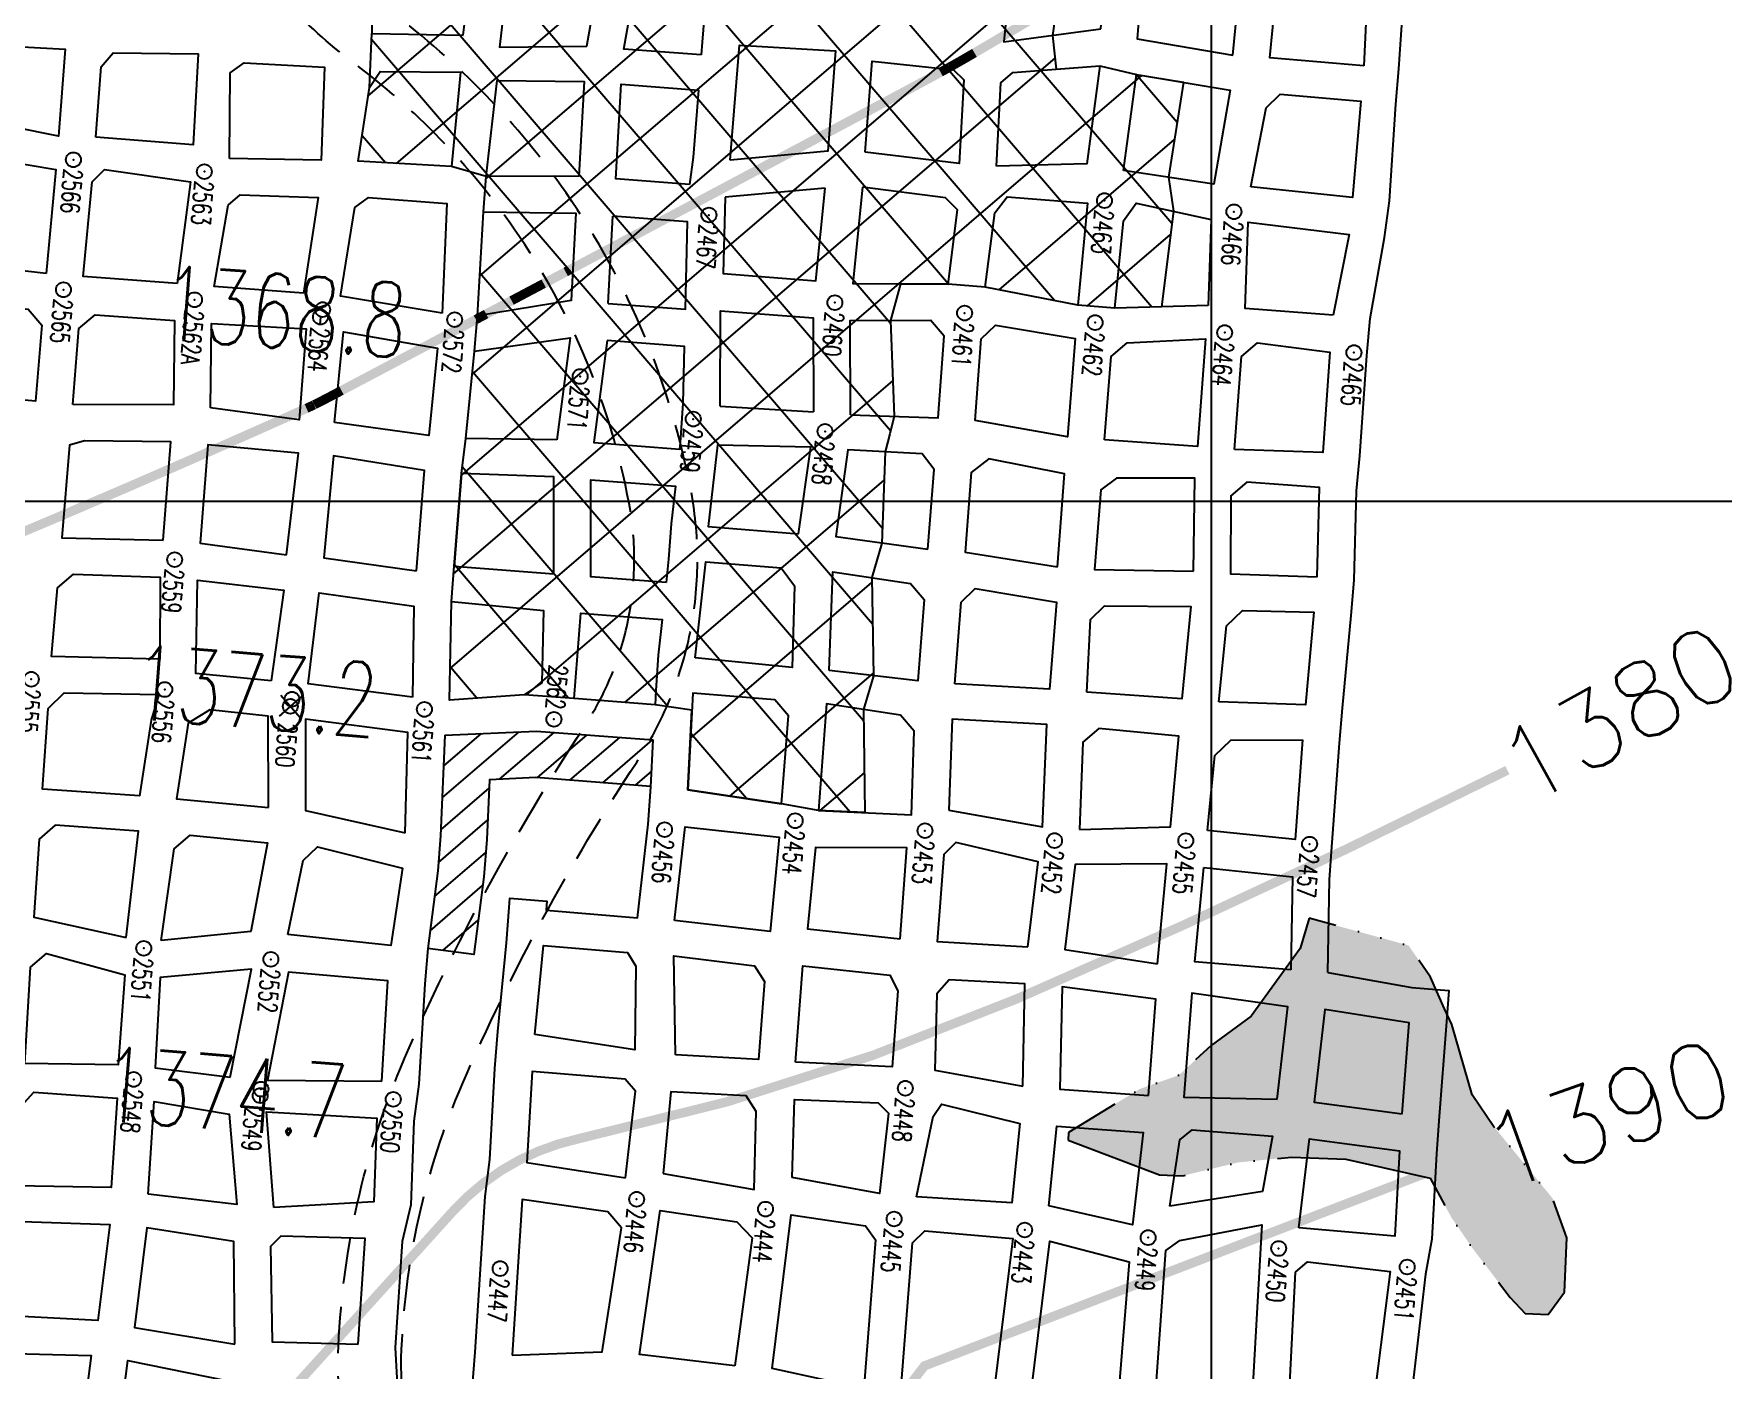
# Model space of a CAD drawing. Header units: inches. Extents: x 10131215 to 10153225, y 3476725 to 3491422.
# Drawn here: x 10137366 to 10138275, y 3483533 to 3484251 of the extents above; entities that cross this region are included whole.
import ezdxf
from ezdxf.enums import TextEntityAlignment as Align

# ---------------------------------------------------------------- set-up
doc = ezdxf.new("R2010")
doc.units = ezdxf.units.IN
doc.header["$LTSCALE"] = 100
doc.header["$MEASUREMENT"] = 0
doc.header["$PDMODE"] = 32
doc.header["$PDSIZE"] = 8
doc.linetypes.add('DASHED2', pattern=[0.375, 0.25, -0.125])
doc.linetypes.add('STREAM', pattern=[1.5, 1, -0.125, 0, -0.125, 0, -0.125, 0, -0.125])
doc.layers.get('0').update_dxf_attribs({"color": 60, "linetype": 'CONTINUOUS'})
for name, color, linetype in [('ELEVATIONS-UPEER MASON-CONTOURS', 175, 'CONTINUOUS'), ('ELEVATIONS-UPPER MASON-SPOT', 175, 'CONTINUOUS'), ('GRID COORDINATES-VA SOUTH NAD27', 252, 'CONTINUOUS'), ('MINE WORKINGS-ADVANCED-SURVEYED', 7, 'CONTINUOUS'), ('MINE WORKINGS-RETREAT AREA', 4, 'CONTINUOUS'), ('ROADS', 34, 'DASHED2'), ('SPADS-CONTROL SURVEY-LABELS', 230, 'CONTINUOUS'), ('SPADS-CONTROL SURVEY-SYMBOLS', 230, 'CONTINUOUS'), ('SPADS-LABEL', 90, 'CONTINUOUS'), ('SPADS-SYMBOL', 90, 'CONTINUOUS'), ('WATER-SURFACE', 140, 'STREAM')]:
    doc.layers.add(name, color=color, linetype=linetype)
doc.styles.add('LEV', font='SIMPLEX.shx', dxfattribs={"width": 0.7, "height": 40})
doc.styles.add('SP', font='SIMPLEX', dxfattribs={"width": 0.75, "height": 12})

# ---------------------------------------------------------------- blocks, each defined once
blk = doc.blocks.new('*X13')
at = {"color": 0}
for p, q in [((776748, 181134.28), (776767.03, 181153.31)), ((776748.58, 181117.19), (776787.2, 181155.81)), ((776778.63, 181129.56), (776806.03, 181156.96)), ((776798.71, 181131.96), (776823.72, 181156.97)), ((776816.39, 181131.96), (776841.4, 181156.97)), ((776834.08, 181131.97), (776859.09, 181156.98)), ((776851.76, 181131.98), (776859.86, 181140.08)), ((776749.17, 181100.09), (776773.35, 181124.28)), ((776749.23, 181082.48), (776773.93, 181107.17)), ((776748.52, 181064.09), (776774.24, 181089.81)), ((776747.58, 181045.47), (776773.94, 181071.83)), ((776755.26, 181035.48), (776773, 181053.21))]:
    blk.add_line(p, q, dxfattribs=at)
blk = doc.blocks.new('*X14')
at = {"color": 0}
for p, q in [((777116.36, 181455.27), (776463.2, 182108.43)), ((777108.98, 181409.62), (776460.36, 182058.24)), ((777056.47, 181409.09), (776462.86, 182002.71)), ((776998.99, 181413.54), (776468.52, 181944.01)), ((776969.51, 181389.99), (776466.87, 181892.63)), ((776680.03, 181490.58), (776930.95, 181741.49)), ((776697.99, 181455.5), (776983.19, 181740.7)), ((776746.53, 181451.01), (777035.68, 181740.16)), ((776973.94, 181332.52), (776604.71, 181701.76)), ((776747.21, 181398.65), (777048.47, 181699.92)), ((776747.33, 181345.74), (777048.6, 181647.01)), ((776745.56, 181290.94), (777047.16, 181592.54)), ((776973.58, 181279.85), (776676.44, 181577)), ((776745.52, 181237.87), (777046.81, 181539.15)), ((776747.54, 181186.85), (777094.21, 181533.53)), ((777114.96, 181509.71), (777090.8, 181533.86)), ((776972.29, 181228.11), (776679.47, 181520.93)), ((777026.37, 181412.66), (777114.25, 181500.53)), ((776691.99, 181455.38), (776678.42, 181468.95)), ((777074.33, 181407.57), (777116.07, 181449.32)), ((776971.49, 181175.87), (776747.18, 181400.19)), ((776789.66, 181175.94), (776973.14, 181359.42)), ((776967.78, 181126.55), (776747.36, 181346.97)), ((776842.72, 181175.96), (776972.51, 181305.76)), ((776865.83, 181175.47), (776745.75, 181295.55)), ((776879.36, 181159.57), (776970.16, 181250.38)), ((776812.31, 181175.95), (776745.53, 181242.74)), ((776902.9, 181130.08), (776974.79, 181201.97)), ((776763.12, 181172.11), (776747.49, 181187.74)), ((776911.87, 181129.43), (776879.29, 181162.01)), ((776951.93, 181126.08), (776974.01, 181148.16))]:
    blk.add_line(p, q, dxfattribs=at)
blk = doc.blocks.new('CS')
at = {"layer": 'SPADS-CONTROL SURVEY-SYMBOLS'}
for p, q in [((-5.66, 5.66), (5.66, -5.66)), ((5.66, 5.66), (-5.66, -5.66))]:
    blk.add_line(p, q, dxfattribs=at)
blk.add_circle((0, 0), 4, dxfattribs=at)
blk = doc.blocks.new('SS')
at = {"layer": 'SPADS-CONTROL SURVEY-SYMBOLS'}
blk.add_line((0, 0), (0, -4), dxfattribs=at)
blk.add_circle((0, 0), 4, dxfattribs=at)

msp = doc.modelspace()

# ---------------------------------------------------------------- hatches: boundary and pattern name
at = {"layer": 'WATER-SURFACE'}
h = msp.add_hatch(color=151, dxfattribs=at)
h.paths.add_polyline_path([(10138052.44, 3483775.88), (10138047.61, 3483759.45), (10138021.18, 3483723.11), (10137999.74, 3483707.36), (10137982.46, 3483691.44), (10137961.36, 3483683.99), (10137922.98, 3483660.62), (10137922.81, 3483656.47), (10137971.97, 3483637.81), (10137984.42, 3483637.3), (10138013.83, 3483644.41), (10138043.06, 3483647.36), (10138072.13, 3483646.17), (10138117.47, 3483635.99), (10138129.09, 3483614.72), (10138140.87, 3483597.6), (10138160.62, 3483571.84), (10138168.59, 3483563.2), (10138181.05, 3483562.68), (10138189.86, 3483574.8), (10138191.04, 3483603.86), (10138183.58, 3483624.95), (10138151.87, 3483663.68), (10138140.09, 3483680.8), (10138129.15, 3483718.67), (10138125.33, 3483727.15), (10138117.7, 3483744.09), (10138105.91, 3483761.21)])
h.paths.add_polyline_path([(10138843.8, 3482674.66), (10138839.64, 3482674.83), (10138823.03, 3482675.52), (10138814.73, 3482675.86), (10138802.27, 3482676.37), (10138715.74, 3482696.56), (10138711.59, 3482696.73), (10138661.09, 3482682.18), (10138660.75, 3482673.88), (10138664.06, 3482652.95), (10138701.1, 3482643.11), (10138762.88, 3482628.09), (10138787.79, 3482627.07), (10138825, 3482621.38), (10138837.45, 3482620.87), (10138854.57, 3482632.64), (10138855.41, 3482653.39)])
h.paths.add_polyline_path([(10140233.98, 3482637.65), (10140225.32, 3482640.2), (10140196.96, 3482643.56), (10140177.45, 3482648.74), (10140166.6, 3482651.38), (10140151.46, 3482656.38), (10140136.24, 3482659.2), (10140116.72, 3482664.39), (10140097.03, 3482665.2), (10140081.45, 3482659.26), (10140070.16, 3482650.97), (10140058.95, 3482644.85), (10140047.48, 3482632.18), (10140049.31, 3482623.34), (10140053.69, 3482623.16), (10140069, 3482622.53), (10140090.79, 3482619.44), (10140110.3, 3482614.26), (10140138.48, 3482606.53), (10140153.71, 3482603.71), (10140214.96, 3482601.19), (10140256.45, 3482597.29), (10140267.38, 3482596.84), (10140287.07, 3482596.03), (10140298.1, 3482597.77), (10140309.22, 3482601.69), (10140322.79, 3482612.09), (10140334.17, 3482622.58), (10140341.09, 3482631.06), (10140348.28, 3482646.1), (10140351, 3482659.13), (10140351.53, 3482672.26), (10140325.37, 3482675.52), (10140318.54, 3482669.23), (10140309.34, 3482658.65), (10140300.24, 3482650.26), (10140291.13, 3482641.88), (10140280.01, 3482637.95), (10140266.8, 3482636.3)])
h.paths.add_polyline_path([(10140478.72, 3482997.87), (10140467.34, 3482987.39), (10140449.21, 3482972.79), (10140439.93, 3482960.03), (10140436.94, 3482940.43), (10140438.59, 3482927.22), (10140444.54, 3482911.64), (10140448.64, 3482904.89), (10140465.79, 3482895.42), (10140494.23, 3482894.25), (10140516.29, 3482897.73), (10140535.98, 3482896.92), (10140546.65, 3482889.91), (10140557.15, 3482878.52), (10140569.65, 3482862.67), (10140578.23, 3482857.93), (10140591.18, 3482853.02), (10140620.15, 3482864.97), (10140627.16, 3482875.64), (10140630.06, 3482893.05), (10140615.28, 3482906.8), (10140596.65, 3482933.86), (10140577.58, 3482949.99), (10140567.09, 3482961.37), (10140558.69, 3482970.48), (10140548.02, 3482977.49), (10140528.77, 3482989.24), (10140515.91, 3482996.34), (10140507.25, 3482998.89)])

# ---------------------------------------------------------------- linework, layer by layer
at = {"layer": 'ELEVATIONS-UPEER MASON-CONTOURS', "const_width": 5}
for points in [[(10135978.88, 3483263.25, 0), (10135880.17, 3483248.32, 0.000547)], [(10136147.76, 3483288.54, 0.000001), (10135988.51, 3483264.69, 0.000023)], [(10139638.83, 3483431.71, 0.000001), (10139693.52, 3483463.69, 0.000011)], [(10138804.87, 3484318.68, 0.000002), (10138743.64, 3484310.02, 0.000372)], [(10137928.78, 3484274.7, -0.000724), (10137884.37, 3484248.19, -0.002701), (10137872.41, 3484241.16, -0.00021), (10137865.66, 3484237.24, -0.00213), (10137864.99, 3484236.86, -0.000596), (10137861.61, 3484234.94, -0.000954), (10137859.49, 3484233.75, -0.000152), (10137859.18, 3484233.58, -0.000086), (10137858.62, 3484233.26, -0.002644), (10137854.16, 3484230.8, -0.001257), (10137844.74, 3484225.7, -0.000893), (10137825.81, 3484215.55, -0.000358), (10137778.49, 3484190.33, -0.000051), (10137697.64, 3484147.33, -0.00018), (10137674.83, 3484135.21, -0.000015), (10137654.46, 3484124.4, -0.000159), (10137652.51, 3484123.37, -0.000002), (10137640.7, 3484117.11, -0.000002), (10137631.71, 3484112.35), (10137629.16, 3484110.99), (10137627.43, 3484110.08, -0.000002), (10137623.41, 3484107.95, 0), (10137609.74, 3484100.71, -0.000133), (10137604.21, 3484097.77, -0.000026), (10137575.84, 3484082.77, -0.00021), (10137557.01, 3484072.81, -0.000157), (10137531.91, 3484059.57, -0.000674), (10137523.73, 3484055.27, -0.001537), (10137520.14, 3484053.41, -0.002237), (10137518.18, 3484052.41, -0.005001), (10137517.3, 3484051.97, -0.000054), (10137517.27, 3484051.96, -0.000072), (10137517.24, 3484051.94, -0.002), (10137517.14, 3484051.9, -0.00012), (10137515.43, 3484051.1, -0.004267), (10137513.09, 3484050.02, -0.000397), (10137487.79, 3484038.71, -0.00446), (10137380.35, 3483991.91, -0.004064), (10137261.6, 3483942.57, -0.003529)], [(10138738.73, 3484588.48, -0.000001), (10138730.53, 3484585.1, -0.00003)], [(10139736.41, 3483488.78, -0.000003), (10139816.89, 3483535.85, -0.000201)], [(10136241.13, 3483302.52, 0.000004), (10136163.64, 3483290.92, 0.00002)], [(10138949.4, 3483393.11, -0.000024), (10138934.64, 3483386.2, -0.008504), (10138834.19, 3483341.3, 0.006474), (10138702.02, 3483282.86, 0.003016), (10138619.25, 3483244.37, 0.011317), (10138597.49, 3483233.49, 0.000202), (10138591.61, 3483230.37, 0.000208), (10138585.89, 3483227.34, 0.000707), (10138561.24, 3483214.2, 0.000088), (10138364.02, 3483108.7, 0.00524), (10138179.46, 3483007.42, -0.008789), (10138068.99, 3482947.81, -0.009687), (10138044.51, 3482935.76, -0.022299), (10138033.56, 3482931.2, -0.008687), (10138024.18, 3482927.97, -0.007391), (10138013.03, 3482924.53, -0.006553), (10137967.09, 3482911.72, 0.006281), (10137919.15, 3482898.38, 0.000026), (10137785.12, 3482859.27, 0.000021), (10137618.4, 3482810.6, 0.000039), (10136991.83, 3482627.62, -0.000171), (10136847.47, 3482585.5, -0.000311)], [(10138159.13, 3483855.44, -0.014806), (10137895.11, 3483732.42, -0.048803), (10137659.6, 3483657.26, 0.157378), (10137591.73, 3483618.08), (10137472.43, 3483486.11), (10137466.81, 3483479.89), (10137211.08, 3483349.45), (10135993.2, 3482883.84)], [(10136140.6, 3482595.77), (10136698.72, 3482758.89), (10137646.88, 3483036.01, -0.089518), (10137711.17, 3483042.83, 0.138132), (10137752.68, 3483051.32, 0.087871), (10137782.39, 3483073.98, 0.011366), (10137971.71, 3483289.32, 0.000822), (10137996.71, 3483319.19, 0.002897), (10138003.74, 3483327.71, 0.178201), (10138019.46, 3483373.49, -0.259755), (10138035.52, 3483403.86, -0.052601), (10138066.87, 3483419.82, -0.011321), (10138220.37, 3483474.67, -0.000067), (10138268.48, 3483490.64, -0.00306), (10138269.54, 3483490.98, -0.001054), (10138298.97, 3483500.28, -0.000417), (10138373.45, 3483523.56, -0.001449), (10138493.31, 3483560.54, -0.00256), (10138561.34, 3483580.94, -0.005365), (10138563.29, 3483581.49, -0.000155), (10138631.06, 3483599.83, -0.010487), (10138692.65, 3483615.1, -0.00726), (10138782.33, 3483633.99)]]:
    msp.add_lwpolyline(points, format="xyb", dxfattribs=at)
msp.add_lwpolyline([(10135976.66, 3482659), (10136148.37, 3482725.07), (10136848.66, 3482994.55), (10137479.98, 3483237.49), (10137674.84, 3483312.47), (10137760.16, 3483423.76), (10137845.48, 3483535.05), (10137998.02, 3483593.66), (10138150.57, 3483652.27)], dxfattribs=at)
at = {"layer": 'GRID COORDINATES-VA SOUTH NAD27'}
for p, q in [((10138000, 3476730), (10138000, 3490730)), ((10153220, 3484000), (10131220, 3484000))]:
    msp.add_line(p, q, dxfattribs=at)
at = {"layer": 'MINE WORKINGS-ADVANCED-SURVEYED'}
for points in [[(10137597.4, 3484250.75), (10137602.57, 3484292.48), (10137549.12, 3484302.6), (10137548.22, 3484251.52)], [(10137940.36, 3484254.15), (10137943.92, 3484301.02), (10137899.67, 3484304.36), (10137893, 3484295.84), (10137888.28, 3484247.05)], [(10137663.88, 3484244.76), (10137670.91, 3484284.34), (10137622.82, 3484294.96), (10137616.97, 3484244.26)], [(10138011.45, 3484240), (10138016.27, 3484289.78), (10137963.64, 3484296.51), (10137960, 3484248.65)], [(10137725.46, 3484240.04), (10137683.82, 3484243.23), (10137690.86, 3484282.81), (10137728.96, 3484279.89), (10137727.61, 3484266.84), (10137726.01, 3484246.9)], [(10138081.82, 3484234.14), (10138031.39, 3484238.47), (10138036.21, 3484288.25), (10138084.12, 3484284.12)], [(10137332.28, 3484205.81), (10137333.51, 3484245.84), (10137383.22, 3484243.18), (10137379.66, 3484196.32)], [(10137740.98, 3484183.5), (10137745.94, 3484245.3), (10137797.7, 3484242.2), (10137793.58, 3484188.36)], [(10137399.68, 3484195.8), (10137402.56, 3484233.69), (10137409.15, 3484241.21), (10137454.75, 3484240.7), (10137452.2, 3484191.75)], [(10137813.59, 3484187.83), (10137817.34, 3484236.69), (10137861.06, 3484232.08), (10137866.66, 3484226.64), (10137864.24, 3484181.69)], [(10137471.72, 3484184.32), (10137472.05, 3484230.42), (10137479.46, 3484235.9), (10137522.76, 3484233.41), (10137520.94, 3484183.4)], [(10137540.95, 3484182.87), (10137547, 3484222.52), (10137552.67, 3484231.12), (10137595.89, 3484230.81), (10137591.03, 3484180.03)], [(10137884.18, 3484180.17), (10137886.61, 3484225.12), (10137893.05, 3484230.64), (10137939.84, 3484234.13), (10137932.83, 3484181.51)], [(10137952.63, 3484178), (10137959.56, 3484229.63), (10138010, 3484221.05), (10138001.12, 3484170.58)], [(10137609.67, 3484174.61), (10137615.6, 3484226.31), (10137662.43, 3484225.81), (10137659.53, 3484174.88)], [(10137719.11, 3484170.32), (10137679.48, 3484173.36), (10137682.37, 3484224.29), (10137723.94, 3484221.1), (10137721.05, 3484185.1)], [(10138021.06, 3484169.05), (10138029.33, 3484211.55), (10138036.92, 3484218.99), (10138080.19, 3484215.21), (10138075.73, 3484163.4)], [(10137373.06, 3484122.57), (10137322.11, 3484128.28), (10137329.11, 3484178.98), (10137336.65, 3484185.39), (10137378.29, 3484178.37)], [(10137443.54, 3484117.11), (10137393, 3484120.92), (10137397.86, 3484171.87), (10137404.37, 3484178.39), (10137450.76, 3484171.8)], [(10137511.47, 3484111.93), (10137463.48, 3484115.59), (10137470.91, 3484159.31), (10137477.33, 3484164.87), (10137519.41, 3484163.46)], [(10137586.05, 3484101.19), (10137531.41, 3484110.36), (10137539.05, 3484157.94), (10137546.48, 3484163.39), (10137588.52, 3484160.16)], [(10137928.04, 3484105.45), (10137878.24, 3484115.26), (10137883.28, 3484155.17), (10137889.95, 3484163.68), (10137933.24, 3484160.42)], [(10137605, 3484099.72), (10137608.24, 3484155.66), (10137658.01, 3484154.94), (10137655.42, 3484108)], [(10137998.13, 3484105.27), (10137947.98, 3484103.88), (10137952.57, 3484150.93), (10137959.31, 3484160.44), (10137999.67, 3484151.64)], [(10138065.44, 3484100.14), (10138018.07, 3484103.75), (10138019.61, 3484150.11), (10138074.01, 3484143.47)], [(10137317.81, 3484058.38), (10137320.31, 3484108.36), (10137363.44, 3484103.29), (10137370.76, 3484094.66), (10137367.38, 3484053.8)], [(10137387.32, 3484052.15), (10137390.69, 3484093.02), (10137399.32, 3484100.33), (10137442.01, 3484097.17), (10137441.55, 3484051.89)], [(10137461.49, 3484050.36), (10137461.95, 3484095.64), (10137512.97, 3484092.76), (10137509.12, 3484043.91)], [(10137528.06, 3484042.42), (10137532.91, 3484091.19), (10137583.59, 3484082.33), (10137578.94, 3484035.36)], [(10137872.74, 3484043.47), (10137876.1, 3484087.34), (10137883.69, 3484094.78), (10137926.63, 3484087.5), (10137922.49, 3484034.66)], [(10137647.68, 3484033.1), (10137598.88, 3484033.82), (10137603.53, 3484080.78), (10137654.89, 3484087.98)], [(10137942.43, 3484033.1), (10137945.95, 3484077.96), (10137954.55, 3484085.31), (10137996.75, 3484087.32), (10137992.33, 3484029.49)], [(10138012.27, 3484027.97), (10138016.08, 3484077.82), (10138024.67, 3484085.19), (10138063.64, 3484080.22), (10138059.79, 3484026.35)], [(10137435.98, 3483979.1), (10137440.02, 3484031.95), (10137393.73, 3484032.56), (10137385.51, 3484030.23), (10137381.39, 3483980.4)], [(10137502.4, 3483971.21), (10137508.71, 3484025.88), (10137459.97, 3484030.42), (10137455.92, 3483977.58)], [(10137777.81, 3483982.54), (10137784.39, 3484029.17), (10137734.24, 3484030.26), (10137729.17, 3483986.51)], [(10137847.38, 3483974.2), (10137850.66, 3484017.08), (10137844.29, 3484025.59), (10137804.33, 3484027.64), (10137797.75, 3483981.01)], [(10137572.3, 3483962.66), (10137576.47, 3484016.5), (10137527.65, 3484024.39), (10137522.34, 3483969.64)], [(10137917.02, 3483964.87), (10137920.93, 3484014.72), (10137880.19, 3484022.84), (10137870.6, 3484015.55), (10137867.32, 3483972.67)], [(10137646.18, 3483961), (10137646.16, 3484013.16), (10137596.42, 3484014.95), (10137592.55, 3483965.1)], [(10137706.53, 3483956.38), (10137666.12, 3483959.47), (10137666.1, 3484011.63), (10137711.56, 3484008.15), (10137709.22, 3483987.9), (10137707.89, 3483968.95)], [(10137990.2, 3483962.46), (10137991.03, 3484012.54), (10137948.84, 3484012.53), (10137940.32, 3484006.18), (10137936.96, 3483963.31)], [(10138056.76, 3483959.34), (10138058.08, 3484007.42), (10138018.95, 3484010.4), (10138010.36, 3484003.04), (10138010.15, 3483960.93)], [(10137722.22, 3483915.82), (10137727.85, 3483967.55), (10137768.38, 3483964.2), (10137775.67, 3483954.62), (10137774.3, 3483910.59)], [(10137434.16, 3483915.07), (10137375.93, 3483916.59), (10137379.17, 3483953.49), (10137387.8, 3483960.8), (10137434.45, 3483959.16)], [(10137494.08, 3483903.5), (10137453.61, 3483907.47), (10137454.39, 3483957.63), (10137500.91, 3483952.27)], [(10137794.25, 3483909.06), (10137796.3, 3483962.06), (10137837.95, 3483955.87), (10137845.32, 3483947.28), (10137841.96, 3483903.4)], [(10137570.05, 3483894.64), (10137514.01, 3483901.88), (10137519.85, 3483950.77), (10137570.83, 3483943.71)], [(10137589.98, 3483893.05), (10137591.08, 3483946.15), (10137640.66, 3483941.37), (10137639.68, 3483902.33), (10137630.17, 3483896.03)], [(10137861.9, 3483901.88), (10137865.26, 3483945.75), (10137872.85, 3483953.19), (10137916.53, 3483945.85), (10137912.86, 3483899)], [(10137700.56, 3483890.64), (10137657.09, 3483893.97), (10137660.6, 3483939.84), (10137704.37, 3483936.49), (10137702.27, 3483917.21), (10137700.94, 3483898.26)], [(10137932.8, 3483897.43), (10137934.85, 3483936.39), (10137942.45, 3483943.82), (10137988.75, 3483943.51), (10137983.94, 3483893.73)], [(10138003.88, 3483892.21), (10138008.01, 3483933.01), (10138016.67, 3483941.37), (10138055.05, 3483940.42), (10138050.56, 3483890.62)], [(10137433.62, 3483896.05), (10137429.5, 3483882.34), (10137423.19, 3483841.71), (10137371.11, 3483845.28), (10137374.04, 3483888.65), (10137382.63, 3483897.09)], [(10137718.26, 3483844.92), (10137768.69, 3483837.33), (10137772.32, 3483884.67), (10137764.95, 3483893.25), (10137720.9, 3483896.86)], [(10137788.48, 3483833.81), (10137838.46, 3483831.46), (10137839.9, 3483876.48), (10137832.54, 3483885.07), (10137792.87, 3483891.12)], [(10137492.57, 3483835.4), (10137492.54, 3483884.56), (10137461.04, 3483887.81), (10137449.43, 3483880.72), (10137443.13, 3483840.1)], [(10137566.22, 3483821.71), (10137567.53, 3483875.78), (10137512.48, 3483882.94), (10137512.5, 3483833.78)], [(10137858.71, 3483833.92), (10137909.05, 3483825.05), (10137911.37, 3483880.05), (10137860.46, 3483882.93)], [(10137928.99, 3483823.53), (10137977.79, 3483824.93), (10137982.41, 3483873.79), (10137939.29, 3483877.87), (10137930.68, 3483870.51)], [(10137416, 3483765.41), (10137422.65, 3483822.7), (10137377.81, 3483825.78), (10137369.29, 3483818.34), (10137366.45, 3483776.43)], [(10137434.94, 3483763.88), (10137441.94, 3483813.1), (10137450.56, 3483820.43), (10137492.02, 3483816.38), (10137483.13, 3483768.6)], [(10137711.07, 3483774.56), (10137716.87, 3483824.97), (10137767.32, 3483819.38), (10137762.44, 3483768.61)], [(10137503.07, 3483766.98), (10137511.31, 3483806.78), (10137518.94, 3483814.19), (10137564.71, 3483802.77), (10137558.37, 3483761.14)], [(10137832.37, 3483764.82), (10137836.09, 3483813.59), (10137786.96, 3483813.87), (10137782.61, 3483770.08)], [(10137901.1, 3483760.47), (10137906.6, 3483806.18), (10137862.4, 3483816.59), (10137855.88, 3483810.07), (10137852.31, 3483763.29)], [(10137970.8, 3483751.26), (10137975.9, 3483805.02), (10137926.55, 3483804.66), (10137921.04, 3483758.94)], [(10137361.55, 3483697.77), (10137364.63, 3483749.49), (10137373.16, 3483756.93), (10137415.38, 3483745.4), (10137411.82, 3483697.02)], [(10137635.95, 3483713.33), (10137640.62, 3483761.11), (10137685.71, 3483757.42), (10137690.16, 3483750.06), (10137689.77, 3483704.96)], [(10137711.63, 3483702.31), (10137710.64, 3483755.54), (10137754.01, 3483750.2), (10137759.39, 3483741.76), (10137756.19, 3483699.88)], [(10137472.09, 3483690.39), (10137483.51, 3483748.5), (10137434.32, 3483743.86), (10137431.74, 3483695.28)], [(10137553.55, 3483688.12), (10137556.85, 3483742.2), (10137503.44, 3483746.88), (10137492.02, 3483688.77)], [(10137776.13, 3483698.36), (10137780.09, 3483750.21), (10137826.85, 3483745.18), (10137831.23, 3483736.82), (10137828.1, 3483695.94)], [(10137898.36, 3483685.46), (10137899.57, 3483740.53), (10137858.76, 3483742.74), (10137852.17, 3483735.22), (10137851.04, 3483694.19)], [(10137966.09, 3483680.39), (10137970.01, 3483732.25), (10137919.51, 3483739), (10137918.31, 3483683.93)], [(10138035.21, 3483678.49), (10138041.03, 3483728.2), (10137989.39, 3483735.44), (10137985.1, 3483679.59)], [(10138102.5, 3483670.67), (10138106.25, 3483719.53), (10138060.97, 3483726.67), (10138055.16, 3483676.97)], [(10137684.62, 3483636.18), (10137690.11, 3483682.87), (10137684.57, 3483689.31), (10137634.43, 3483693.39), (10137631.68, 3483644.45)], [(10137356.51, 3483631.97), (10137359.79, 3483674.84), (10137366.39, 3483682.36), (10137411.25, 3483679), (10137408.07, 3483631.09)], [(10137704.87, 3483638.59), (10137753.85, 3483629.86), (10137755.05, 3483671.89), (10137749.68, 3483680.32), (10137709.13, 3483682.44)], [(10137427.82, 3483627.36), (10137431.17, 3483677.26), (10137471.46, 3483670.38), (10137475.55, 3483621.89)], [(10137774.4, 3483636.31), (10137775.6, 3483678.34), (10137820.6, 3483676.46), (10137826.2, 3483671.01), (10137821.36, 3483627.78)], [(10137841.28, 3483626.07), (10137850.13, 3483669.18), (10137854.65, 3483675.86), (10137896.84, 3483665.51), (10137892.56, 3483622.72)], [(10137495.48, 3483620.26), (10137491.64, 3483671.75), (10137550.92, 3483668.27), (10137549.22, 3483623.26)], [(10137912.5, 3483621.19), (10137916.78, 3483663.99), (10137963.21, 3483660.57), (10137957.49, 3483610.89)], [(10137977.54, 3483621.04), (10137982.93, 3483656.69), (10137989.47, 3483662.1), (10138032.69, 3483658.63), (10138027.41, 3483628.94)], [(10138046.97, 3483609.39), (10138052.63, 3483657.1), (10138100.98, 3483650.73), (10138098.46, 3483604.79)], [(10137623.75, 3483540.84), (10137672.19, 3483542.69), (10137682.48, 3483609.26), (10137675.14, 3483617.87), (10137629.16, 3483624.58)], [(10137743.59, 3483535.19), (10137692.13, 3483541.11), (10137703.29, 3483618.65), (10137744.5, 3483612.52), (10137752.86, 3483603.85)], [(10137350.16, 3483562.24), (10137353.45, 3483605.12), (10137360.04, 3483612.64), (10137407.33, 3483611.08), (10137400.81, 3483559.45)], [(10137474.45, 3483546.72), (10137473.92, 3483601.95), (10137427.25, 3483609.34), (10137420.56, 3483555.72)], [(10137812.85, 3483522.92), (10137763.53, 3483533.66), (10137773.87, 3483616.29), (10137813.84, 3483610.36), (10137819.22, 3483602.87)], [(10138021.27, 3483509.5), (10137969.45, 3483514.51), (10137975.27, 3483597.15), (10137982.81, 3483602.46), (10138027.03, 3483610.92)], [(10137540.92, 3483546.68), (10137544.59, 3483603.57), (10137499.25, 3483604.91), (10137493.78, 3483599.33), (10137494.63, 3483548.09)], [(10137882.65, 3483519.53), (10137832.79, 3483521.39), (10137839.15, 3483601.16), (10137845.72, 3483607.62), (10137893.1, 3483603.62)], [(10137949.5, 3483515.95), (10137902.59, 3483518), (10137913.04, 3483602.09), (10137955.6, 3483590.98)], [(10138085.85, 3483505.56), (10138041.21, 3483507.97), (10138045.14, 3483585.46), (10138051.58, 3483590.99), (10138096.02, 3483585.92)], [(10137344.74, 3483491.45), (10137348.95, 3483533.25), (10137355.62, 3483541.77), (10137397.17, 3483540.7), (10137390.91, 3483492.05)], [(10137410.84, 3483490.32), (10137417, 3483537.96), (10137470.83, 3483526.95), (10137460.61, 3483487.65)]]:
    msp.add_lwpolyline(points, close=True, dxfattribs=at)
for points in [[(10138068.78, 3483869.9), (10138070.48, 3483888.83), (10138074.97, 3483938.62), (10138076.68, 3483957.55), (10138078, 3484005.63), (10138079.71, 3484024.55), (10138083.56, 3484078.42), (10138085.36, 3484098.34), (10138092.94, 3484141.84), (10138095.65, 3484161.68), (10138099.12, 3484213.58), (10138100.75, 3484232.51), (10138104.05, 3484282.41)], [(10137738.39, 3484163.64), (10137737.27, 3484122.45), (10137787.12, 3484118.64), (10137792.05, 3484168.42)], [(10137792.05, 3484168.42), (10137738.39, 3484163.64)], [(10137812.14, 3484168.88), (10137807.06, 3484117.11), (10137858.29, 3484116.79)], [(10137858.29, 3484116.79), (10137863.34, 3484156.69), (10137856.81, 3484163.2), (10137812.14, 3484168.88)], [(10137675.36, 3484106.47), (10137677.95, 3484153.41)], [(10137675.36, 3484106.47), (10137716.97, 3484103.29), (10137718.09, 3484150.34), (10137677.95, 3484153.41)], [(10137735.7, 3484051.21), (10137735.74, 3484102.51), (10137785.59, 3484098.69), (10137785.84, 3484048.12)], [(10137805.78, 3484046.59), (10137805.54, 3484097.17), (10137848.79, 3484097.46)], [(10137805.78, 3484046.59), (10137852.8, 3484044.99), (10137856.16, 3484088.87), (10137848.79, 3484097.46)], [(10137715.75, 3484052.61), (10137716.49, 3484083.27), (10137674.84, 3484086.45)], [(10137735.7, 3484051.21), (10137785.84, 3484048.12)], [(10137587.47, 3483874.19), (10137636.85, 3483876.47), (10137699.6, 3483871.67)], [(10137997.7, 3483823.05), (10138001.67, 3483863.29), (10138010.33, 3483871.65), (10138048.86, 3483871.7)], [(10138048.86, 3483871.7), (10138044.94, 3483818.07), (10137997.7, 3483823.05)], [(10138062.49, 3483746.61), (10138063.35, 3483796.6), (10138064.88, 3483816.54), (10138068.78, 3483869.9)], [(10138042.55, 3483748.14), (10137991, 3483752.36), (10137995.82, 3483803.13)], [(10137995.82, 3483803.13), (10138043.41, 3483798.13), (10138042.55, 3483748.14)]]:
    msp.add_lwpolyline(points, dxfattribs=at)
at = {"layer": 'MINE WORKINGS-ADVANCED-SURVEYED', "flags": 128}
for points in [[(10137674.84, 3484086.45), (10137667.63, 3484031.57), (10137713.87, 3484028.03), (10137714.29, 3484031.66), (10137715.75, 3484052.61)], [(10137587.47, 3483874.19), (10137585.16, 3483820.2), (10137583.65, 3483801.26), (10137578.3, 3483759.55), (10137576.79, 3483740.61), (10137573.49, 3483686.49), (10137570.85, 3483666.63), (10137569.16, 3483621.62), (10137564.53, 3483601.93), (10137560.86, 3483545.04), (10137561.96, 3483521.87)], [(10137602.43, 3483524.42), (10137603.81, 3483542.37), (10137609.22, 3483626.11), (10137611.74, 3483645.98), (10137614.48, 3483694.91), (10137616.01, 3483714.85), (10137620.67, 3483762.64), (10137622.12, 3483781.58), (10137622.51, 3483786.57), (10137642.45, 3483785.04), (10137642.07, 3483780.06), (10137691.13, 3483776.06), (10137696.92, 3483826.36), (10137698.31, 3483846.32), (10137699.6, 3483871.67)], [(10137698.33, 3483846.69), (10137636.48, 3483851.43), (10137611.47, 3483850.27), (10137610.08, 3483818.21), (10137608.44, 3483798.08), (10137603.1, 3483756.37), (10137578.3, 3483759.55)], [(10138062.49, 3483746.61), (10138107.7, 3483738.48), (10138127.64, 3483736.95), (10138126.19, 3483718.01), (10138122.45, 3483669.15), (10138120.92, 3483649.2), (10138118.41, 3483603.26), (10138114.96, 3483584.47), (10138105.79, 3483504.03)]]:
    msp.add_lwpolyline(points, dxfattribs=at)
at = {"layer": 'MINE WORKINGS-RETREAT AREA'}
msp.add_lwpolyline([(10137921.8, 3484302.69), (10137914.32, 3484250.6), (10137916.44, 3484232.39), (10137939.84, 3484234.13), (10137959.56, 3484229.63), (10137984.78, 3484225.34), (10137976.87, 3484174.29), (10137979.49, 3484156.04), (10137973.05, 3484104.58), (10137947.98, 3484103.88), (10137928.04, 3484105.45), (10137878.24, 3484115.26), (10137858.29, 3484116.79), (10137832.68, 3484116.95), (10137827.16, 3484097.31), (10137829.29, 3484045.79), (10137826.84, 3484036.37), (10137824.31, 3484026.62), (10137822.57, 3483977.6), (10137817.13, 3483958.96), (10137818.1, 3483906.23), (10137812.7, 3483888.09), (10137813.47, 3483832.64), (10137788.48, 3483833.81), (10137768.69, 3483837.33), (10137718.26, 3483844.92), (10137720.43, 3483887.66), (10137700.56, 3483890.64), (10137657.09, 3483893.97), (10137630.17, 3483896.03), (10137589.98, 3483893.05), (10137591.08, 3483946.15), (10137592.55, 3483965.1), (10137596.42, 3484014.95), (10137598.88, 3484033.82), (10137603.53, 3484080.78), (10137605, 3484099.72), (10137608.24, 3484155.66), (10137609.67, 3484174.61), (10137591.03, 3484180.03), (10137540.95, 3484182.87), (10137547, 3484222.52), (10137548.22, 3484251.52)], dxfattribs=at)
at = {"layer": 'ROADS', "flags": 128}
for points in [[(10138109.64, 3481935.36), (10138161.96, 3482017.95, 0.170309), (10138200.32, 3482183.86, 0.018844), (10138178.23, 3482332.35, 0.047997), (10138117.62, 3482542.15, 0.014834), (10137993.11, 3482938.47, 0.059925), (10137873.05, 3483184.68, 0.097372), (10137746, 3483316.4, -0.066741), (10137592.39, 3483457.41, -0.183361), (10137564.08, 3483539.39, -0.095174), (10137597, 3483686.78, -0.043462), (10137690.72, 3483859.79, 0.194412), (10137720.04, 3484004.98, 0.10619), (10137652.75, 3484165.87, 0.080998), (10137558.29, 3484263.45, -0.19205), (10137472.56, 3484402.83, -0.1494), (10137491.63, 3484555.48, 0.200073), (10137495.84, 3484716.94, 0.081704), (10137454.19, 3484787.75, -0.01828), (10137337.3, 3484938.96, -0.202671), (10137308.5, 3485066.63, 0.048241), (10137327.1, 3485294.25, 0.034799), (10137303.34, 3485575.15, 0.024229), (10137276.92, 3485703.9, -0.065563), (10137267.28, 3485783.94, -0.085585), (10137306.36, 3485996.67, -0.016893), (10137411.78, 3486255.86, -0.07228), (10137481.88, 3486366.59, 0.018467), (10137632.5, 3486556, -0.048032), (10137800.63, 3486743.53, 0.000282), (10137889.48, 3486825.38, -0.036378), (10137997.24, 3486911.14, -0.025024), (10138110.18, 3486980.3, -0.153551), (10138228.29, 3487003.56, 0.005933), (10138390.51, 3486987.54, 0.019398), (10138562.41, 3486979.31, 0.144599), (10138712.96, 3487022.33, 0.148718), (10138773.22, 3487092.47, 0.034847), (10138794.36, 3487151.34, -0.21894), (10138857.1, 3487224.9, -0.097246), (10139005.02, 3487260.99, -0.168215), (10139133.54, 3487222.92, -0.095559), (10139213.31, 3487138.83, 0.061913), (10139313.84, 3487017.58, 0.128303), (10139413.57, 3486963.13, 0.283309), (10139439.69, 3486971.42, 0.174169), (10139480.31, 3487077.52, 0.028579), (10139479.21, 3487108.01, -0.067083)], [(10138078.56, 3481949.83), (10138133.25, 3482036.16, 0.170309), (10138166.54, 3482180.14, 0.018844), (10138144.82, 3482326.1, 0.048389), (10138085.38, 3482531.25, 0.014897), (10137961, 3482927.33, 0.059925), (10137844.5, 3483166.25, 0.097372), (10137726.56, 3483288.52, -0.066741), (10137566.29, 3483435.64, -0.183361), (10137530.11, 3483540.43, -0.095174), (10137565.83, 3483700.34, -0.043462), (10137662.35, 3483878.53, 0.194412), (10137686.63, 3483998.76, 0.10619), (10137624.85, 3484146.46, 0.080998), (10137538, 3484236.18, -0.19205), (10137439.07, 3484397.02, -0.1494), (10137460.61, 3484569.39, 0.200073), (10137464.14, 3484704.69, 0.081704), (10137428.08, 3484765.99, -0.01828), (10137309.67, 3484919.16, -0.202671), (10137275.04, 3485072.67, 0.048241), (10137293.11, 3485293.77, 0.034799), (10137269.75, 3485569.95, 0.024229), (10137244, 3485695.48, -0.065563), (10137233.29, 3485784.33, -0.085585), (10137274.46, 3486008.42, -0.016893), (10137380.74, 3486269.74, -0.07228), (10137456.07, 3486388.73, 0.016347), (10137588.74, 3486554.12, -0.048032)]]:
    msp.add_lwpolyline(points, format="xyb", dxfattribs=at)
at = {"layer": 'SPADS-SYMBOL'}
for p in [(10137387.69, 3484183.69), (10137458.14, 3484177.3), (10137942.33, 3484161.75), (10137729.55, 3484153.98), (10138011.99, 3484155.72), (10137382.34, 3484113.79), (10137452.86, 3484108.39), (10137797.32, 3484106.85), (10137521.77, 3484103.11), (10137592.77, 3484097.68), (10137867.1, 3484101.25), (10137937.31, 3484096.13), (10138007.02, 3484090.79), (10138076.54, 3484080.03), (10137660.29, 3484067.14), (10137721.15, 3484044.23), (10137792.02, 3484037.61), (10137442.16, 3483968.66), (10137365.04, 3483904.31), (10137436.82, 3483898.82), (10137505.28, 3483893.57), (10137576.51, 3483888.12), (10137646.17, 3483882.79), (10137705.7, 3483823.44), (10137775.99, 3483828.23), (10137845.8, 3483822.89), (10137915.47, 3483817.55), (10137986.1, 3483817.53), (10138052.7, 3483815.66), (10137425.53, 3483759.64), (10137493.92, 3483753.69), (10137420.13, 3483689.13), (10137488.58, 3483683.89), (10137559.74, 3483678.44), (10137835.21, 3483684.38), (10137690.69, 3483624.68), (10137760.03, 3483619.37), (10137829.18, 3483614.07), (10137899.43, 3483608.16), (10137965.85, 3483604.08), (10138036.05, 3483598.21), (10137617.25, 3483587.4), (10138105.19, 3483588.24)]:
    msp.add_point(p, dxfattribs=at)
at = {"layer": 'WATER-SURFACE', "flags": 128}
msp.add_lwpolyline([(10138052.44, 3483775.88), (10138047.61, 3483759.45), (10138021.18, 3483723.11), (10137999.74, 3483707.36), (10137982.46, 3483691.44), (10137961.36, 3483683.99), (10137922.98, 3483660.62), (10137922.81, 3483656.47), (10137971.97, 3483637.81), (10137984.42, 3483637.3), (10138013.83, 3483644.41), (10138043.06, 3483647.36), (10138072.13, 3483646.17), (10138117.47, 3483635.99), (10138129.09, 3483614.72), (10138140.87, 3483597.6), (10138160.62, 3483571.84), (10138168.59, 3483563.2), (10138181.05, 3483562.68), (10138189.86, 3483574.8), (10138191.04, 3483603.86), (10138183.58, 3483624.95), (10138151.87, 3483663.68), (10138140.09, 3483680.8), (10138129.15, 3483718.67), (10138125.33, 3483727.15), (10138117.7, 3483744.09), (10138105.91, 3483761.21)], close=True, dxfattribs=at)

# ---------------------------------------------------------------- block references
at = {"layer": 'MINE WORKINGS-RETREAT AREA', "xscale": 1.000028516851045, "yscale": 1.000028516851045, "zscale": 1.000028516851045, "rotation": 355.6010874874682}
for name in ['*X14', '*X13']:
    msp.add_blockref(name, (9349211.4, 3362830.09), dxfattribs=at)
at = {"layer": 'SPADS-CONTROL SURVEY-SYMBOLS', "xscale": 1.000028516851045, "yscale": 1.000028516851045, "zscale": 1.000028516851045}
for name, p, rotation in [('SS', (10137520.6, 3484099.1), 355.6010218046257), ('CS', (10137504.4, 3483889.77), 355.6010217951684), ('SS', (10137488.18, 3483680.42), 355.6010217856792)]:
    msp.add_blockref(name, p, dxfattribs=dict(at, rotation=rotation))

# ---------------------------------------------------------------- texts
at = {"layer": 'ELEVATIONS-UPEER MASON-CONTOURS', "style": 'LEV'}
for s, rotation, p in [('1380', 29.04081, (10138168.73, 3483834.83)), ('1390', 19.8641, (10138155.18, 3483628.22))]:
    msp.add_text(s, height=40.001, rotation=rotation, dxfattribs=at).set_placement(p)
at = {"layer": 'ELEVATIONS-UPPER MASON-SPOT', "style": 'LEV', "width": 0.7}
for s, p in [('1368.8', (10137501.22, 3484102.04)), ('1373.2', (10137485.52, 3483897.97)), ('1374.7', (10137468.9, 3483681.96))]:
    msp.add_text(s, height=40.001, rotation=355.60109, dxfattribs=at).set_placement(p, align=Align.MIDDLE)
at = {"layer": 'SPADS-CONTROL SURVEY-LABELS', "style": 'SP', "width": 0.7}
for s, p in [('2564', (10137519.55, 3484081.6)), ('2560', (10137502.21, 3483868.89)), ('2549', (10137484.16, 3483662.4))]:
    msp.add_text(s, height=10, rotation=265.55003, dxfattribs=at).set_placement(p, align=Align.MIDDLE)
at = {"layer": 'SPADS-LABEL', "style": 'SP', "width": 0.7}
for s, p in [('2566', (10137386.62, 3484166.79)), ('2563', (10137457.07, 3484160.4)), ('2463', (10137941.26, 3484144.85)), ('2467', (10137728.48, 3484137.08)), ('2466', (10138010.92, 3484138.83)), ('2565', (10137381.27, 3484096.89)), ('2562A', (10137451.53, 3484088.1)), ('2460', (10137796.25, 3484089.95)), ('2572', (10137591.7, 3484080.78)), ('2461', (10137866.03, 3484084.35)), ('2462', (10137936.24, 3484079.23)), ('2464', (10138005.95, 3484073.89)), ('2465', (10138075.48, 3484063.13)), ('2571', (10137659.22, 3484050.24)), ('2459', (10137720.08, 3484027.33)), ('2458', (10137790.95, 3484020.71)), ('2559', (10137441.1, 3483951.77)), ('2562', (10137647.73, 3483900.04)), ('2555', (10137363.97, 3483887.41)), ('2556', (10137435.75, 3483881.92)), ('2561', (10137575.44, 3483871.22)), ('2456', (10137704.63, 3483806.54)), ('2454', (10137774.92, 3483811.34)), ('2453', (10137844.73, 3483805.99)), ('2452', (10137914.4, 3483800.66)), ('2455', (10137985.03, 3483800.63)), ('2457', (10138051.64, 3483798.76)), ('2551', (10137424.46, 3483742.74)), ('2552', (10137492.86, 3483736.79)), ('2548', (10137419.06, 3483672.23)), ('2550', (10137558.68, 3483661.54)), ('2448', (10137834.14, 3483667.48)), ('2446', (10137689.62, 3483607.78)), ('2444', (10137758.96, 3483602.47)), ('2445', (10137828.11, 3483597.17)), ('2443', (10137898.36, 3483591.26)), ('2449', (10137964.78, 3483587.18)), ('2450', (10138034.99, 3483581.31)), ('2447', (10137616.18, 3483570.5)), ('2451', (10138104.12, 3483571.34))]:
    msp.add_text(s, height=10, rotation=265.55003, dxfattribs=at).set_placement(p, align=Align.MIDDLE)

doc.saveas('drawing.dxf')
